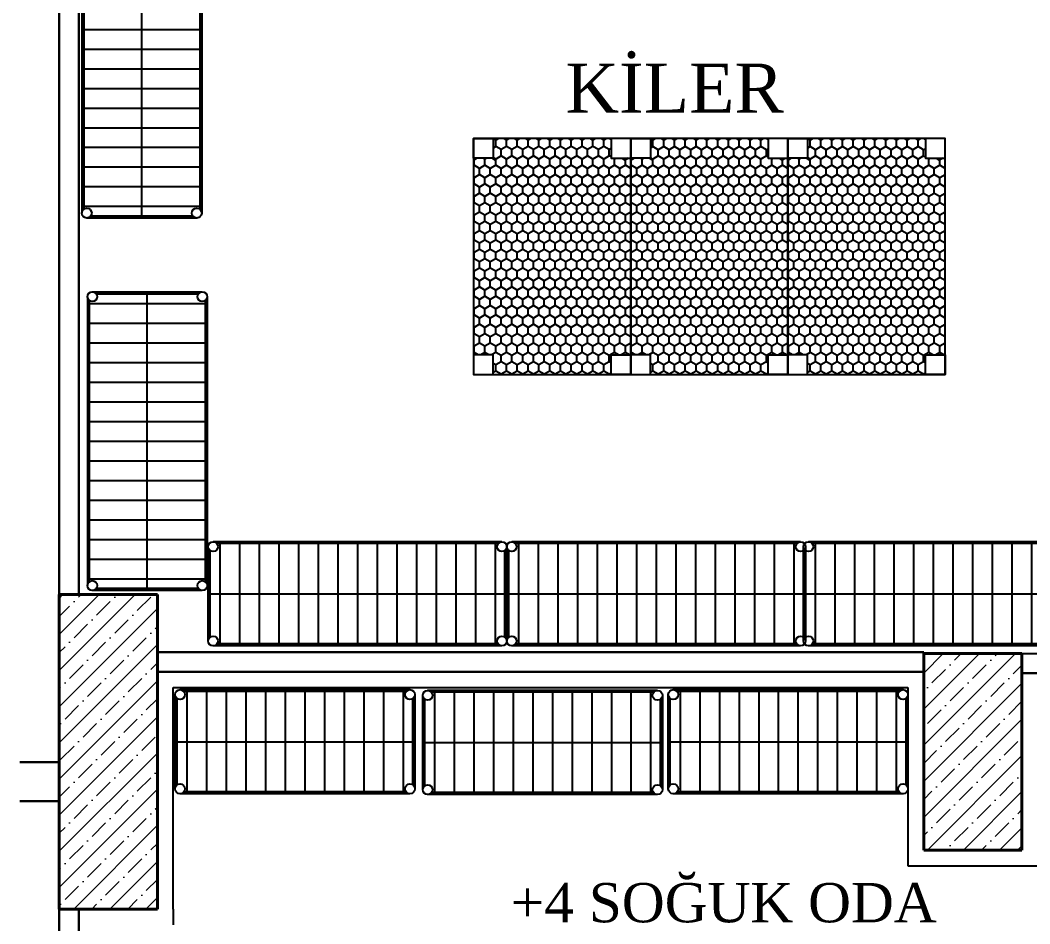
# Model space of a CAD drawing. Header units: millimetres. Extents: x 1531071 to 1560283, y -701792 to -691067.
# Drawn here: x 1537154 to 1537668, y -695790 to -695330 of the extents above; entities that cross this region are included whole.
import ezdxf

# ---------------------------------------------------------------- set-up
doc = ezdxf.new("R2010")
doc.units = ezdxf.units.MM
doc.header["$LTSCALE"] = 20
doc.header["$MEASUREMENT"] = 0
doc.layers.add('GRC-Ekipman', color=4, linetype='Continuous', lineweight=25)
doc.layers.add('Text', color=7, linetype='Continuous', lineweight=0)
doc.layers.add('Kıtc-028 Yer Izgarası', color=252, linetype='Continuous')
doc.layers.add('SOŞUK ODA PANELİ', color=4, linetype='Continuous')
doc.layers.add('Конструктив - Колонны_Ном._пера__202', color=7, linetype='Continuous', lineweight=0, true_color=0x38637a)
doc.layers.add('Конструктив - Колонны_Ном._пера__28', color=7, linetype='Continuous', lineweight=40, true_color=0xffe4e1)
doc.styles.add('Times New  Roman', font='times.ttf')
pattern_1 = [(45, (1530114.896, -703124.711), (-9.192388, 9.192388), []), (45, (1530110.3, -703120.115), (-9.192388, 9.192388), [9.75, -3.25, 0, -3.25])]

# ---------------------------------------------------------------- blocks, each defined once
blk = doc.blocks.new('istif rafı 152-53')
at = {"ltscale": 5}
for p, q in [((149.5, 0), (2.51, 0)), ((147.5, -1), (4.5, -1)), ((149.5, -53), (2.5, -53)), ((147.5, -52), (4.5, -52))]:
    blk.add_line(p, q, dxfattribs=at)
for p, q in [((0, -50.5), (0, -2.5)), ((1, -48.5), (1, -4.5)), ((151, -4.5), (151, -48.5)), ((151, -48.5), (151, -4.5)), ((152, -2.5), (152, -50.5))]:
    blk.add_line(p, q)
at = {"color": 149, "ltscale": 5}
for p, q in [((6, -1), (6, -52)), ((16, -1), (16, -52)), ((26, -1), (26, -52)), ((36, -1), (36, -52)), ((46, -1), (46, -52)), ((56, -1), (56, -52)), ((66, -1), (66, -52)), ((76, -1), (76, -52)), ((86, -1), (86, -52)), ((96, -1), (96, -52)), ((106, -1), (106, -52)), ((116, -1), (116, -52)), ((126, -1), (126, -52)), ((136, -1), (136, -52)), ((146, -1), (146, -52)), ((1, -26.5), (151, -26.5))]:
    blk.add_line(p, q, dxfattribs=at)
at = {"ltscale": 5}
for centre in [(2.5, -2.5), (149.5, -2.5), (2.5, -50.5), (149.5, -50.5)]:
    blk.add_circle(centre, 2.5, dxfattribs=at)
blk = doc.blocks.new('istif rafı 152-61')
at = {"ltscale": 5}
for p, q in [((149.5, 0), (2.51, 0)), ((147.5, -1), (4.5, -1)), ((149.5, -61), (2.5, -61)), ((147.5, -60), (4.5, -60))]:
    blk.add_line(p, q, dxfattribs=at)
for p, q in [((0, -58.5), (0, -2.5)), ((1, -56.5), (1, -4.5)), ((151, -4.5), (151, -56.5)), ((151, -56.5), (151, -4.5)), ((152, -2.5), (152, -58.5))]:
    blk.add_line(p, q)
at = {"color": 149, "ltscale": 5}
for p, q in [((6, -1), (6, -60)), ((16, -1), (16, -60)), ((26, -1), (26, -60)), ((36, -1), (36, -60)), ((46, -1), (46, -60)), ((56, -1), (56, -60)), ((66, -1), (66, -60)), ((76, -1), (76, -60)), ((86, -1), (86, -60)), ((96, -1), (96, -60)), ((106, -1), (106, -60)), ((116, -1), (116, -60)), ((126, -1), (126, -60)), ((136, -1), (136, -60)), ((146, -1), (146, -60)), ((1, -30.5), (151, -30.5))]:
    blk.add_line(p, q, dxfattribs=at)
at = {"ltscale": 5}
for centre in [(2.5, -2.5), (149.5, -2.5), (2.5, -58.5), (149.5, -58.5)]:
    blk.add_circle(centre, 2.5, dxfattribs=at)
blk = doc.blocks.new('istif rafı 122-53')
at = {"ltscale": 5}
for p, q in [((119.5, 0), (2.51, 0)), ((117.5, -1), (4.5, -1)), ((119.5, -53), (2.5, -53)), ((117.5, -52), (4.5, -52))]:
    blk.add_line(p, q, dxfattribs=at)
for p, q in [((0, -50.5), (0, -2.5)), ((1, -48.5), (1, -4.5)), ((121, -4.5), (121, -48.5)), ((121, -48.5), (121, -4.5)), ((122, -2.5), (122, -50.5))]:
    blk.add_line(p, q)
at = {"color": 149, "ltscale": 5}
for p, q in [((6, -1), (6, -52)), ((16, -1), (16, -52)), ((26, -1), (26, -52)), ((36, -1), (36, -52)), ((46, -1), (46, -52)), ((56, -1), (56, -52)), ((66, -1), (66, -52)), ((76, -1), (76, -52)), ((86, -1), (86, -52)), ((96, -1), (96, -52)), ((106, -1), (106, -52)), ((116, -1), (116, -52)), ((1, -26.5), (121, -26.5))]:
    blk.add_line(p, q, dxfattribs=at)
at = {"ltscale": 5}
for centre in [(2.5, -2.5), (119.5, -2.5), (2.5, -50.5), (119.5, -50.5)]:
    blk.add_circle(centre, 2.5, dxfattribs=at)
blk = doc.blocks.new('A$C395D4C7C')
at = {"layer": 'Kıtc-028 Yer Izgarası'}
for p, q in [((10, 79.92), (13.83, 79.92)), ((10, 77.64), (11.19, 79.71)), ((11.19, 79.71), (11.07, 79.92)), ((11.19, 79.71), (14.37, 79.71)), ((13.83, 79.92), (13.88, 80)), ((14.37, 79.71), (14.51, 79.96)), ((15.95, 76.96), (14.37, 79.71)), ((19.13, 76.96), (20.72, 79.71)), ((20.72, 79.71), (20.59, 79.94)), ((20.72, 79.71), (23.89, 79.71)), ((23.89, 79.71), (24.02, 79.93)), ((25.48, 76.96), (23.89, 79.71)), ((26.53, 79.92), (26.48, 80)), ((26.53, 79.92), (32.88, 79.92)), ((28.65, 76.96), (30.24, 79.71)), ((30.24, 79.71), (30.12, 79.92)), ((30.24, 79.71), (33.42, 79.71)), ((32.88, 79.92), (32.93, 80)), ((33.42, 79.71), (33.55, 79.94)), ((35, 76.96), (33.42, 79.71)), ((38.18, 76.96), (39.77, 79.71)), ((39.77, 79.71), (39.64, 79.93)), ((39.77, 79.71), (42.94, 79.71)), ((42.94, 79.71), (43.07, 79.92)), ((44.53, 76.96), (42.94, 79.71)), ((45.58, 79.92), (45.53, 80)), ((45.58, 79.92), (51.93, 79.92)), ((47.7, 76.96), (49.29, 79.71)), ((49.29, 79.71), (49.17, 79.92)), ((49.29, 79.71), (52.47, 79.71)), ((51.93, 79.92), (51.98, 80)), ((52.47, 79.71), (52.6, 79.93)), ((54.05, 76.96), (52.47, 79.71)), ((57.23, 76.96), (58.82, 79.71)), ((58.82, 79.71), (58.69, 79.93)), ((58.82, 79.71), (61.99, 79.71)), ((61.99, 79.71), (62.12, 79.92)), ((63.58, 76.96), (61.99, 79.71)), ((64.63, 79.92), (64.58, 80)), ((64.63, 79.92), (70.98, 79.92)), ((66.75, 76.96), (68.34, 79.71)), ((68.34, 79.71), (68.22, 79.92)), ((68.34, 79.71), (71.52, 79.71)), ((70.98, 79.92), (71.03, 80)), ((71.52, 79.71), (71.65, 79.93)), ((73.1, 76.96), (71.52, 79.71)), ((76.28, 76.96), (77.87, 79.71)), ((77.87, 79.71), (77.74, 79.92)), ((77.87, 79.71), (81.04, 79.71)), ((81.04, 79.71), (81.16, 79.92)), ((82.63, 76.96), (81.04, 79.71)), ((83.68, 79.92), (83.63, 80)), ((83.68, 79.92), (90.03, 79.92)), ((85.8, 76.96), (87.39, 79.71)), ((87.39, 79.71), (87.27, 79.92)), ((87.39, 79.71), (90.57, 79.71)), ((90.03, 79.92), (90.08, 80)), ((90.57, 79.71), (90.69, 79.93)), ((92.15, 76.96), (90.57, 79.71)), ((95.33, 76.96), (96.92, 79.71)), ((96.92, 79.71), (96.79, 79.92)), ((96.92, 79.71), (100.09, 79.71)), ((100.09, 79.71), (100.21, 79.92)), ((101.68, 76.96), (100.09, 79.71)), ((102.73, 79.92), (102.68, 80)), ((102.73, 79.92), (109.08, 79.92)), ((104.85, 76.96), (106.44, 79.71)), ((106.44, 79.71), (106.32, 79.92)), ((106.44, 79.71), (109.2, 79.71)), ((109.08, 79.92), (109.13, 80)), ((110, 78.32), (109.08, 79.92)), ((11.19, 74.21), (10, 76.27)), ((10, 72.14), (11.19, 74.21)), ((11.19, 74.21), (14.37, 74.21)), ((14.37, 74.21), (15.95, 76.96)), ((15.95, 71.46), (14.37, 74.21)), ((15.95, 76.96), (19.13, 76.96)), ((20.72, 74.21), (19.13, 76.96)), ((19.13, 71.46), (20.72, 74.21)), ((20.72, 74.21), (23.89, 74.21)), ((23.89, 74.21), (25.48, 76.96)), ((25.48, 71.46), (23.89, 74.21)), ((25.48, 76.96), (28.65, 76.96)), ((30.24, 74.21), (28.65, 76.96)), ((28.65, 71.46), (30.24, 74.21)), ((30.24, 74.21), (33.42, 74.21)), ((33.42, 74.21), (35, 76.96)), ((35, 71.46), (33.42, 74.21)), ((35, 76.96), (38.18, 76.96)), ((39.77, 74.21), (38.18, 76.96)), ((38.18, 71.46), (39.77, 74.21)), ((39.77, 74.21), (42.94, 74.21)), ((42.94, 74.21), (44.53, 76.96)), ((44.53, 71.46), (42.94, 74.21)), ((44.53, 76.96), (47.7, 76.96)), ((49.29, 74.21), (47.7, 76.96)), ((47.7, 71.46), (49.29, 74.21)), ((49.29, 74.21), (52.47, 74.21)), ((52.47, 74.21), (54.05, 76.96)), ((54.05, 71.46), (52.47, 74.21)), ((54.05, 76.96), (57.23, 76.96)), ((58.82, 74.21), (57.23, 76.96)), ((57.23, 71.46), (58.82, 74.21)), ((58.82, 74.21), (61.99, 74.21)), ((61.99, 74.21), (63.58, 76.96)), ((63.58, 71.46), (61.99, 74.21)), ((63.58, 76.96), (66.75, 76.96)), ((68.34, 74.21), (66.75, 76.96)), ((66.75, 71.46), (68.34, 74.21)), ((68.34, 74.21), (71.52, 74.21)), ((71.52, 74.21), (73.1, 76.96)), ((73.1, 71.46), (71.52, 74.21)), ((73.1, 76.96), (76.28, 76.96)), ((77.87, 74.21), (76.28, 76.96)), ((76.28, 71.46), (77.87, 74.21)), ((77.87, 74.21), (81.04, 74.21)), ((81.04, 74.21), (82.63, 76.96)), ((82.63, 71.46), (81.04, 74.21)), ((82.63, 76.96), (85.8, 76.96)), ((87.39, 74.21), (85.8, 76.96)), ((85.8, 71.46), (87.39, 74.21)), ((87.39, 74.21), (90.57, 74.21)), ((90.57, 74.21), (92.15, 76.96)), ((92.15, 71.46), (90.57, 74.21)), ((92.15, 76.96), (95.33, 76.96)), ((96.92, 74.21), (95.33, 76.96)), ((95.33, 71.46), (96.92, 74.21)), ((96.92, 74.21), (100.09, 74.21)), ((100.09, 74.21), (101.68, 76.96)), ((101.68, 71.46), (100.09, 74.21)), ((101.68, 76.96), (104.85, 76.96)), ((106.44, 74.21), (104.85, 76.96)), ((104.85, 71.46), (106.44, 74.21)), ((106.44, 74.21), (109.62, 74.21)), ((109.62, 74.21), (110, 74.87)), ((110, 73.55), (109.62, 74.21)), ((0.08, 65.96), (1.67, 68.71)), ((1.67, 68.71), (0.92, 70)), ((1.67, 68.71), (4.84, 68.71)), ((4.84, 68.71), (5.59, 70)), ((6.43, 65.96), (4.84, 68.71)), ((9.6, 65.96), (11.19, 68.71)), ((11.19, 68.71), (10, 70.78)), ((11.19, 68.71), (14.37, 68.71)), ((14.37, 68.71), (15.95, 71.46)), ((15.95, 65.96), (14.37, 68.71)), ((15.95, 71.46), (19.13, 71.46)), ((20.72, 68.71), (19.13, 71.46)), ((19.13, 65.96), (20.72, 68.71)), ((20.72, 68.71), (23.89, 68.71)), ((23.89, 68.71), (25.48, 71.46)), ((25.48, 65.96), (23.89, 68.71)), ((25.48, 71.46), (28.65, 71.46)), ((30.24, 68.71), (28.65, 71.46)), ((28.65, 65.96), (30.24, 68.71)), ((30.24, 68.71), (33.42, 68.71)), ((33.42, 68.71), (35, 71.46)), ((35, 65.96), (33.42, 68.71)), ((35, 71.46), (38.18, 71.46)), ((39.77, 68.71), (38.18, 71.46)), ((38.18, 65.96), (39.77, 68.71)), ((39.77, 68.71), (42.94, 68.71)), ((42.94, 68.71), (44.53, 71.46)), ((44.53, 65.96), (42.94, 68.71)), ((44.53, 71.46), (47.7, 71.46)), ((49.29, 68.71), (47.7, 71.46)), ((47.7, 65.96), (49.29, 68.71)), ((49.29, 68.71), (52.47, 68.71)), ((52.47, 68.71), (54.05, 71.46)), ((54.05, 65.96), (52.47, 68.71)), ((54.05, 71.46), (57.23, 71.46)), ((58.82, 68.71), (57.23, 71.46)), ((57.23, 65.96), (58.82, 68.71)), ((58.82, 68.71), (61.99, 68.71)), ((61.99, 68.71), (63.58, 71.46)), ((63.58, 65.96), (61.99, 68.71)), ((63.58, 71.46), (66.75, 71.46)), ((68.34, 68.71), (66.75, 71.46)), ((66.75, 65.96), (68.34, 68.71)), ((68.34, 68.71), (71.52, 68.71)), ((71.52, 68.71), (73.1, 71.46)), ((73.1, 65.96), (71.52, 68.71)), ((73.1, 71.46), (76.28, 71.46)), ((77.87, 68.71), (76.28, 71.46)), ((76.28, 65.96), (77.87, 68.71)), ((77.87, 68.71), (81.04, 68.71)), ((81.04, 68.71), (82.63, 71.46)), ((82.63, 65.96), (81.04, 68.71)), ((82.63, 71.46), (85.8, 71.46)), ((87.39, 68.71), (85.8, 71.46)), ((85.8, 65.96), (87.39, 68.71)), ((87.39, 68.71), (90.57, 68.71)), ((90.57, 68.71), (92.15, 71.46)), ((92.15, 65.96), (90.57, 68.71)), ((92.15, 71.46), (95.33, 71.46)), ((96.92, 68.71), (95.33, 71.46)), ((95.33, 65.96), (96.92, 68.71)), ((96.92, 68.71), (100.09, 68.71)), ((100.09, 68.71), (101.68, 71.46)), ((101.68, 65.96), (100.09, 68.71)), ((101.68, 71.46), (104.85, 71.46)), ((106.44, 68.71), (104.85, 71.46)), ((104.85, 65.96), (106.44, 68.71)), ((106.44, 68.71), (109.62, 68.71)), ((109.08, 68.92), (110, 70.51)), ((109.62, 68.71), (110.36, 70)), ((111.2, 65.96), (109.62, 68.71)), ((114.38, 65.96), (115.97, 68.71)), ((115.97, 68.71), (115.22, 70)), ((115.97, 68.71), (119.14, 68.71)), ((119.14, 68.71), (119.89, 70)), ((120, 67.22), (119.14, 68.71)), ((0, 65.96), (0.08, 65.96)), ((1.67, 63.21), (0.08, 65.96)), ((0.08, 60.46), (1.67, 63.21)), ((1.67, 63.21), (4.84, 63.21)), ((4.84, 63.21), (6.43, 65.96)), ((6.43, 60.46), (4.84, 63.21)), ((6.43, 65.96), (9.6, 65.96)), ((11.19, 63.21), (9.6, 65.96)), ((9.6, 60.46), (11.19, 63.21)), ((11.19, 63.21), (14.37, 63.21)), ((14.37, 63.21), (15.95, 65.96)), ((15.95, 60.46), (14.37, 63.21)), ((15.95, 65.96), (19.13, 65.96)), ((20.72, 63.21), (19.13, 65.96)), ((19.13, 60.46), (20.72, 63.21)), ((20.72, 63.21), (23.89, 63.21)), ((23.89, 63.21), (25.48, 65.96)), ((25.48, 60.46), (23.89, 63.21)), ((25.48, 65.96), (28.65, 65.96)), ((30.24, 63.21), (28.65, 65.96)), ((28.65, 60.46), (30.24, 63.21)), ((30.24, 63.21), (33.42, 63.21)), ((33.42, 63.21), (35, 65.96)), ((35, 60.46), (33.42, 63.21)), ((35, 65.96), (38.18, 65.96)), ((39.77, 63.21), (38.18, 65.96)), ((38.18, 60.46), (39.77, 63.21)), ((39.77, 63.21), (42.94, 63.21)), ((42.94, 63.21), (44.53, 65.96)), ((44.53, 60.46), (42.94, 63.21)), ((44.53, 65.96), (47.7, 65.96)), ((49.29, 63.21), (47.7, 65.96)), ((47.7, 60.46), (49.29, 63.21)), ((49.29, 63.21), (52.47, 63.21)), ((52.47, 63.21), (54.05, 65.96)), ((54.05, 60.46), (52.47, 63.21)), ((54.05, 65.96), (57.23, 65.96)), ((58.82, 63.21), (57.23, 65.96)), ((57.23, 60.46), (58.82, 63.21)), ((58.82, 63.21), (61.99, 63.21)), ((61.99, 63.21), (63.58, 65.96)), ((63.58, 60.46), (61.99, 63.21)), ((63.58, 65.96), (66.75, 65.96)), ((68.34, 63.21), (66.75, 65.96)), ((66.75, 60.46), (68.34, 63.21)), ((68.34, 63.21), (71.52, 63.21)), ((71.52, 63.21), (73.1, 65.96)), ((73.1, 60.46), (71.52, 63.21)), ((73.1, 65.96), (76.28, 65.96)), ((77.87, 63.21), (76.28, 65.96)), ((76.28, 60.46), (77.87, 63.21)), ((77.87, 63.21), (81.04, 63.21)), ((81.04, 63.21), (82.63, 65.96)), ((82.63, 60.46), (81.04, 63.21)), ((82.63, 65.96), (85.8, 65.96)), ((87.39, 63.21), (85.8, 65.96)), ((85.8, 60.46), (87.39, 63.21)), ((87.39, 63.21), (90.57, 63.21)), ((90.57, 63.21), (92.15, 65.96)), ((92.15, 60.46), (90.57, 63.21)), ((92.15, 65.96), (95.33, 65.96)), ((96.92, 63.21), (95.33, 65.96)), ((95.33, 60.46), (96.92, 63.21)), ((96.92, 63.21), (100.09, 63.21)), ((100.09, 63.21), (101.68, 65.96)), ((101.68, 60.46), (100.09, 63.21)), ((101.68, 65.96), (104.85, 65.96)), ((106.44, 63.21), (104.85, 65.96)), ((104.85, 60.46), (106.44, 63.21)), ((106.44, 63.21), (109.62, 63.21)), ((109.62, 63.21), (111.2, 65.96)), ((111.2, 60.46), (109.62, 63.21)), ((111.2, 65.96), (114.38, 65.96)), ((115.97, 63.21), (114.38, 65.96)), ((114.38, 60.46), (115.97, 63.21)), ((115.97, 63.21), (119.14, 63.21)), ((119.14, 63.21), (120, 64.7)), ((120, 61.73), (119.14, 63.21)), ((0, 60.46), (0.08, 60.46)), ((1.67, 57.71), (0.08, 60.46)), ((0.08, 54.96), (1.67, 57.71)), ((1.67, 57.71), (4.84, 57.71)), ((4.84, 57.71), (6.43, 60.46)), ((6.43, 54.96), (4.84, 57.71)), ((6.43, 60.46), (9.6, 60.46)), ((11.19, 57.71), (9.6, 60.46)), ((9.6, 54.96), (11.19, 57.71)), ((11.19, 57.71), (14.37, 57.71)), ((14.37, 57.71), (15.95, 60.46)), ((15.95, 54.96), (14.37, 57.71)), ((15.95, 60.46), (19.13, 60.46)), ((20.72, 57.71), (19.13, 60.46)), ((19.13, 54.96), (20.72, 57.71)), ((20.72, 57.71), (23.89, 57.71)), ((23.89, 57.71), (25.48, 60.46)), ((25.48, 54.96), (23.89, 57.71)), ((25.48, 60.46), (28.65, 60.46)), ((30.24, 57.71), (28.65, 60.46)), ((28.65, 54.96), (30.24, 57.71)), ((30.24, 57.71), (33.42, 57.71)), ((33.42, 57.71), (35, 60.46)), ((35, 54.96), (33.42, 57.71)), ((35, 60.46), (38.18, 60.46)), ((39.77, 57.71), (38.18, 60.46)), ((38.18, 54.96), (39.77, 57.71)), ((39.77, 57.71), (42.94, 57.71)), ((42.94, 57.71), (44.53, 60.46)), ((44.53, 54.96), (42.94, 57.71)), ((44.53, 60.46), (47.7, 60.46)), ((49.29, 57.71), (47.7, 60.46)), ((47.7, 54.96), (49.29, 57.71)), ((49.29, 57.71), (52.47, 57.71)), ((52.47, 57.71), (54.05, 60.46)), ((54.05, 54.96), (52.47, 57.71)), ((54.05, 60.46), (57.23, 60.46)), ((58.82, 57.71), (57.23, 60.46)), ((57.23, 54.96), (58.82, 57.71)), ((58.82, 57.71), (61.99, 57.71)), ((61.99, 57.71), (63.58, 60.46)), ((63.58, 54.96), (61.99, 57.71)), ((63.58, 60.46), (66.75, 60.46)), ((68.34, 57.71), (66.75, 60.46)), ((66.75, 54.96), (68.34, 57.71)), ((68.34, 57.71), (71.52, 57.71)), ((71.52, 57.71), (73.1, 60.46)), ((73.1, 54.96), (71.52, 57.71)), ((73.1, 60.46), (76.28, 60.46)), ((77.87, 57.71), (76.28, 60.46)), ((76.28, 54.96), (77.87, 57.71)), ((77.87, 57.71), (81.04, 57.71)), ((81.04, 57.71), (82.63, 60.46)), ((82.63, 54.96), (81.04, 57.71)), ((82.63, 60.46), (85.8, 60.46)), ((87.39, 57.71), (85.8, 60.46)), ((85.8, 54.96), (87.39, 57.71)), ((87.39, 57.71), (90.57, 57.71)), ((90.57, 57.71), (92.15, 60.46)), ((92.15, 54.96), (90.57, 57.71)), ((92.15, 60.46), (95.33, 60.46)), ((96.92, 57.71), (95.33, 60.46)), ((95.33, 54.96), (96.92, 57.71)), ((96.92, 57.71), (100.09, 57.71)), ((100.09, 57.71), (101.68, 60.46)), ((101.68, 54.96), (100.09, 57.71)), ((101.68, 60.46), (104.85, 60.46)), ((106.44, 57.71), (104.85, 60.46)), ((104.85, 54.96), (106.44, 57.71)), ((106.44, 57.71), (109.62, 57.71)), ((109.62, 57.71), (111.2, 60.46)), ((111.2, 54.96), (109.62, 57.71)), ((111.2, 60.46), (114.38, 60.46)), ((115.97, 57.71), (114.38, 60.46)), ((114.38, 54.96), (115.97, 57.71)), ((115.97, 57.71), (119.14, 57.71)), ((119.14, 57.71), (120, 59.2)), ((120, 56.23), (119.14, 57.71)), ((0, 54.96), (0.08, 54.96)), ((1.67, 52.21), (0.08, 54.96)), ((0.08, 49.46), (1.67, 52.21)), ((1.67, 52.21), (4.84, 52.21)), ((4.84, 52.21), (6.43, 54.96)), ((6.43, 49.46), (4.84, 52.21)), ((6.43, 54.96), (9.6, 54.96)), ((11.19, 52.21), (9.6, 54.96)), ((9.6, 49.46), (11.19, 52.21)), ((11.19, 52.21), (14.37, 52.21)), ((14.37, 52.21), (15.95, 54.96)), ((15.95, 49.46), (14.37, 52.21)), ((15.95, 54.96), (19.13, 54.96)), ((20.72, 52.21), (19.13, 54.96)), ((19.13, 49.46), (20.72, 52.21)), ((20.72, 52.21), (23.89, 52.21)), ((23.89, 52.21), (25.48, 54.96)), ((25.48, 49.46), (23.89, 52.21)), ((25.48, 54.96), (28.65, 54.96)), ((30.24, 52.21), (28.65, 54.96)), ((28.65, 49.46), (30.24, 52.21)), ((30.24, 52.21), (33.42, 52.21)), ((33.42, 52.21), (35, 54.96)), ((35, 49.46), (33.42, 52.21)), ((35, 54.96), (38.18, 54.96)), ((39.77, 52.21), (38.18, 54.96)), ((38.18, 49.46), (39.77, 52.21)), ((39.77, 52.21), (42.94, 52.21)), ((42.94, 52.21), (44.53, 54.96)), ((44.53, 49.46), (42.94, 52.21)), ((44.53, 54.96), (47.7, 54.96)), ((49.29, 52.21), (47.7, 54.96)), ((47.7, 49.46), (49.29, 52.21)), ((49.29, 52.21), (52.47, 52.21)), ((52.47, 52.21), (54.05, 54.96)), ((54.05, 49.46), (52.47, 52.21)), ((54.05, 54.96), (57.23, 54.96)), ((58.82, 52.21), (57.23, 54.96)), ((57.23, 49.46), (58.82, 52.21)), ((58.82, 52.21), (61.99, 52.21)), ((61.99, 52.21), (63.58, 54.96)), ((63.58, 49.46), (61.99, 52.21)), ((63.58, 54.96), (66.75, 54.96)), ((68.34, 52.21), (66.75, 54.96)), ((66.75, 49.46), (68.34, 52.21)), ((68.34, 52.21), (71.52, 52.21)), ((71.52, 52.21), (73.1, 54.96)), ((73.1, 49.46), (71.52, 52.21)), ((73.1, 54.96), (76.28, 54.96)), ((77.87, 52.21), (76.28, 54.96)), ((76.28, 49.46), (77.87, 52.21)), ((77.87, 52.21), (81.04, 52.21)), ((81.04, 52.21), (82.63, 54.96)), ((82.63, 49.46), (81.04, 52.21)), ((82.63, 54.96), (85.8, 54.96)), ((87.39, 52.21), (85.8, 54.96)), ((85.8, 49.46), (87.39, 52.21)), ((87.39, 52.21), (90.57, 52.21)), ((90.57, 52.21), (92.15, 54.96)), ((92.15, 49.46), (90.57, 52.21)), ((92.15, 54.96), (95.33, 54.96)), ((96.92, 52.21), (95.33, 54.96)), ((95.33, 49.46), (96.92, 52.21)), ((96.92, 52.21), (100.09, 52.21)), ((100.09, 52.21), (101.68, 54.96)), ((101.68, 49.46), (100.09, 52.21)), ((101.68, 54.96), (104.85, 54.96)), ((106.44, 52.21), (104.85, 54.96)), ((104.85, 49.46), (106.44, 52.21)), ((106.44, 52.21), (109.62, 52.21)), ((109.62, 52.21), (111.2, 54.96)), ((111.2, 49.46), (109.62, 52.21)), ((111.2, 54.96), (114.38, 54.96)), ((115.97, 52.21), (114.38, 54.96)), ((114.38, 49.46), (115.97, 52.21)), ((115.97, 52.21), (119.14, 52.21)), ((119.14, 52.21), (120, 53.7)), ((120, 50.73), (119.14, 52.21)), ((0, 49.46), (0.08, 49.46)), ((1.67, 46.71), (0.08, 49.46)), ((0.08, 43.96), (1.67, 46.71)), ((1.67, 46.71), (4.84, 46.71)), ((4.84, 46.71), (6.43, 49.46)), ((6.43, 43.96), (4.84, 46.71)), ((6.43, 49.46), (9.6, 49.46)), ((11.19, 46.71), (9.6, 49.46)), ((9.6, 43.96), (11.19, 46.71)), ((11.19, 46.71), (14.37, 46.71)), ((14.37, 46.71), (15.95, 49.46)), ((15.95, 43.96), (14.37, 46.71)), ((15.95, 49.46), (19.13, 49.46)), ((20.72, 46.71), (19.13, 49.46)), ((19.13, 43.96), (20.72, 46.71)), ((20.72, 46.71), (23.89, 46.71)), ((23.89, 46.71), (25.48, 49.46)), ((25.48, 43.96), (23.89, 46.71)), ((25.48, 49.46), (28.65, 49.46)), ((30.24, 46.71), (28.65, 49.46)), ((28.65, 43.96), (30.24, 46.71)), ((30.24, 46.71), (33.42, 46.71)), ((33.42, 46.71), (35, 49.46)), ((35, 43.96), (33.42, 46.71)), ((35, 49.46), (38.18, 49.46)), ((39.77, 46.71), (38.18, 49.46)), ((38.18, 43.96), (39.77, 46.71)), ((39.77, 46.71), (42.94, 46.71)), ((42.94, 46.71), (44.53, 49.46)), ((44.53, 43.96), (42.94, 46.71)), ((44.53, 49.46), (47.7, 49.46)), ((49.29, 46.71), (47.7, 49.46)), ((47.7, 43.96), (49.29, 46.71)), ((49.29, 46.71), (52.47, 46.71)), ((52.47, 46.71), (54.05, 49.46)), ((54.05, 43.96), (52.47, 46.71)), ((54.05, 49.46), (57.23, 49.46)), ((58.82, 46.71), (57.23, 49.46)), ((57.23, 43.96), (58.82, 46.71)), ((58.82, 46.71), (61.99, 46.71)), ((61.99, 46.71), (63.58, 49.46)), ((63.58, 43.96), (61.99, 46.71)), ((63.58, 49.46), (66.75, 49.46)), ((68.34, 46.71), (66.75, 49.46)), ((66.75, 43.96), (68.34, 46.71)), ((68.34, 46.71), (71.52, 46.71)), ((71.52, 46.71), (73.1, 49.46)), ((73.1, 43.96), (71.52, 46.71)), ((73.1, 49.46), (76.28, 49.46)), ((77.87, 46.71), (76.28, 49.46)), ((76.28, 43.96), (77.87, 46.71)), ((77.87, 46.71), (81.04, 46.71)), ((81.04, 46.71), (82.63, 49.46)), ((82.63, 43.96), (81.04, 46.71)), ((82.63, 49.46), (85.8, 49.46)), ((87.39, 46.71), (85.8, 49.46)), ((85.8, 43.96), (87.39, 46.71)), ((87.39, 46.71), (90.57, 46.71)), ((90.57, 46.71), (92.15, 49.46)), ((92.15, 43.96), (90.57, 46.71)), ((92.15, 49.46), (95.33, 49.46)), ((96.92, 46.71), (95.33, 49.46)), ((95.33, 43.96), (96.92, 46.71)), ((96.92, 46.71), (100.09, 46.71)), ((100.09, 46.71), (101.68, 49.46)), ((101.68, 43.96), (100.09, 46.71)), ((101.68, 49.46), (104.85, 49.46)), ((106.44, 46.71), (104.85, 49.46)), ((104.85, 43.96), (106.44, 46.71)), ((106.44, 46.71), (109.62, 46.71)), ((109.62, 46.71), (111.2, 49.46)), ((111.2, 43.96), (109.62, 46.71)), ((111.2, 49.46), (114.38, 49.46)), ((115.97, 46.71), (114.38, 49.46)), ((114.38, 43.96), (115.97, 46.71)), ((115.97, 46.71), (119.14, 46.71)), ((119.14, 46.71), (120, 48.2)), ((120, 45.23), (119.14, 46.71)), ((0, 43.96), (0.08, 43.96)), ((1.67, 41.21), (0.08, 43.96)), ((0.08, 38.46), (1.67, 41.21)), ((1.67, 41.21), (4.84, 41.21)), ((4.84, 41.21), (6.43, 43.96)), ((6.43, 38.46), (4.84, 41.21)), ((6.43, 43.96), (9.6, 43.96)), ((11.19, 41.21), (9.6, 43.96)), ((9.6, 38.46), (11.19, 41.21)), ((11.19, 41.21), (14.37, 41.21)), ((14.37, 41.21), (15.95, 43.96)), ((15.95, 38.46), (14.37, 41.21)), ((15.95, 43.96), (19.13, 43.96)), ((20.72, 41.21), (19.13, 43.96)), ((19.13, 38.46), (20.72, 41.21)), ((20.72, 41.21), (23.89, 41.21)), ((23.89, 41.21), (25.48, 43.96)), ((25.48, 38.46), (23.89, 41.21)), ((25.48, 43.96), (28.65, 43.96)), ((30.24, 41.21), (28.65, 43.96)), ((28.65, 38.46), (30.24, 41.21)), ((30.24, 41.21), (33.42, 41.21)), ((33.42, 41.21), (35, 43.96)), ((35, 38.46), (33.42, 41.21)), ((35, 43.96), (38.18, 43.96)), ((39.77, 41.21), (38.18, 43.96)), ((38.18, 38.46), (39.77, 41.21)), ((39.77, 41.21), (42.94, 41.21)), ((42.94, 41.21), (44.53, 43.96)), ((44.53, 38.46), (42.94, 41.21)), ((44.53, 43.96), (47.7, 43.96)), ((49.29, 41.21), (47.7, 43.96)), ((47.7, 38.46), (49.29, 41.21)), ((49.29, 41.21), (52.47, 41.21)), ((52.47, 41.21), (54.05, 43.96)), ((54.05, 38.46), (52.47, 41.21)), ((54.05, 43.96), (57.23, 43.96)), ((58.82, 41.21), (57.23, 43.96)), ((57.23, 38.46), (58.82, 41.21)), ((58.82, 41.21), (61.99, 41.21)), ((61.99, 41.21), (63.58, 43.96)), ((63.58, 38.46), (61.99, 41.21)), ((63.58, 43.96), (66.75, 43.96)), ((68.34, 41.21), (66.75, 43.96)), ((66.75, 38.46), (68.34, 41.21)), ((68.34, 41.21), (71.52, 41.21)), ((71.52, 41.21), (73.1, 43.96)), ((73.1, 38.46), (71.52, 41.21)), ((73.1, 43.96), (76.28, 43.96)), ((77.87, 41.21), (76.28, 43.96)), ((76.28, 38.46), (77.87, 41.21)), ((77.87, 41.21), (81.04, 41.21)), ((81.04, 41.21), (82.63, 43.96)), ((82.63, 38.46), (81.04, 41.21)), ((82.63, 43.96), (85.8, 43.96)), ((87.39, 41.21), (85.8, 43.96)), ((85.8, 38.46), (87.39, 41.21)), ((87.39, 41.21), (90.57, 41.21)), ((90.57, 41.21), (92.15, 43.96)), ((92.15, 38.46), (90.57, 41.21)), ((92.15, 43.96), (95.33, 43.96)), ((96.92, 41.21), (95.33, 43.96)), ((95.33, 38.46), (96.92, 41.21)), ((96.92, 41.21), (100.09, 41.21)), ((100.09, 41.21), (101.68, 43.96)), ((101.68, 38.46), (100.09, 41.21)), ((101.68, 43.96), (104.85, 43.96)), ((106.44, 41.21), (104.85, 43.96)), ((104.85, 38.46), (106.44, 41.21)), ((106.44, 41.21), (109.62, 41.21)), ((109.62, 41.21), (111.2, 43.96)), ((111.2, 38.46), (109.62, 41.21)), ((111.2, 43.96), (114.38, 43.96)), ((115.97, 41.21), (114.38, 43.96)), ((114.38, 38.46), (115.97, 41.21)), ((115.97, 41.21), (119.14, 41.21)), ((119.14, 41.21), (120, 42.7)), ((120, 39.73), (119.14, 41.21)), ((0, 38.46), (0.08, 38.46)), ((1.67, 35.71), (0.08, 38.46)), ((4.84, 35.71), (6.43, 38.46)), ((6.43, 38.46), (9.6, 38.46)), ((11.19, 35.71), (9.6, 38.46)), ((14.37, 35.71), (15.95, 38.46)), ((15.95, 38.46), (19.13, 38.46)), ((20.72, 35.71), (19.13, 38.46)), ((23.89, 35.71), (25.48, 38.46)), ((25.48, 38.46), (28.65, 38.46)), ((30.24, 35.71), (28.65, 38.46)), ((33.42, 35.71), (35, 38.46)), ((35, 38.46), (38.18, 38.46)), ((39.77, 35.71), (38.18, 38.46)), ((42.94, 35.71), (44.53, 38.46)), ((44.53, 38.46), (47.7, 38.46)), ((49.29, 35.71), (47.7, 38.46)), ((52.47, 35.71), (54.05, 38.46)), ((54.05, 38.46), (57.23, 38.46)), ((58.82, 35.71), (57.23, 38.46)), ((61.99, 35.71), (63.58, 38.46)), ((63.58, 38.46), (66.75, 38.46)), ((68.34, 35.71), (66.75, 38.46)), ((71.52, 35.71), (73.1, 38.46)), ((73.1, 38.46), (76.28, 38.46)), ((77.87, 35.71), (76.28, 38.46)), ((81.04, 35.71), (82.63, 38.46)), ((82.63, 38.46), (85.8, 38.46)), ((87.39, 35.71), (85.8, 38.46)), ((90.57, 35.71), (92.15, 38.46)), ((92.15, 38.46), (95.33, 38.46)), ((96.92, 35.71), (95.33, 38.46)), ((100.09, 35.71), (101.68, 38.46)), ((101.68, 38.46), (104.85, 38.46)), ((106.44, 35.71), (104.85, 38.46)), ((109.62, 35.71), (111.2, 38.46)), ((111.2, 38.46), (114.38, 38.46)), ((115.97, 35.71), (114.38, 38.46)), ((119.14, 35.71), (120, 37.2)), ((0, 32.96), (0.08, 32.96)), ((0.08, 32.96), (1.67, 35.71)), ((1.67, 30.22), (0.08, 32.96)), ((1.67, 35.71), (4.84, 35.71)), ((6.43, 32.96), (4.84, 35.71)), ((4.84, 30.22), (6.43, 32.96)), ((6.43, 32.96), (9.6, 32.96)), ((9.6, 32.96), (11.19, 35.71)), ((11.19, 30.22), (9.6, 32.96)), ((11.19, 35.71), (14.37, 35.71)), ((15.95, 32.96), (14.37, 35.71)), ((14.37, 30.22), (15.95, 32.96)), ((15.95, 32.96), (19.13, 32.96)), ((19.13, 32.96), (20.72, 35.71)), ((20.72, 30.22), (19.13, 32.96)), ((20.72, 35.71), (23.89, 35.71)), ((25.48, 32.96), (23.89, 35.71)), ((23.89, 30.22), (25.48, 32.96)), ((25.48, 32.96), (28.65, 32.96)), ((28.65, 32.96), (30.24, 35.71)), ((30.24, 30.22), (28.65, 32.96)), ((30.24, 35.71), (33.42, 35.71)), ((35, 32.96), (33.42, 35.71)), ((33.42, 30.22), (35, 32.96)), ((35, 32.96), (38.18, 32.96)), ((38.18, 32.96), (39.77, 35.71)), ((39.77, 30.22), (38.18, 32.96)), ((39.77, 35.71), (42.94, 35.71)), ((44.53, 32.96), (42.94, 35.71)), ((42.94, 30.22), (44.53, 32.96)), ((44.53, 32.96), (47.7, 32.96)), ((47.7, 32.96), (49.29, 35.71)), ((49.29, 30.22), (47.7, 32.96)), ((49.29, 35.71), (52.47, 35.71)), ((54.05, 32.96), (52.47, 35.71)), ((52.47, 30.22), (54.05, 32.96)), ((54.05, 32.96), (57.23, 32.96)), ((57.23, 32.96), (58.82, 35.71)), ((58.82, 30.22), (57.23, 32.96)), ((58.82, 35.71), (61.99, 35.71)), ((63.58, 32.96), (61.99, 35.71)), ((61.99, 30.22), (63.58, 32.96)), ((63.58, 32.96), (66.75, 32.96)), ((66.75, 32.96), (68.34, 35.71)), ((68.34, 30.22), (66.75, 32.96)), ((68.34, 35.71), (71.52, 35.71)), ((73.1, 32.96), (71.52, 35.71)), ((71.52, 30.22), (73.1, 32.96)), ((73.1, 32.96), (76.28, 32.96)), ((76.28, 32.96), (77.87, 35.71)), ((77.87, 30.22), (76.28, 32.96)), ((77.87, 35.71), (81.04, 35.71)), ((82.63, 32.96), (81.04, 35.71)), ((81.04, 30.22), (82.63, 32.96)), ((82.63, 32.96), (85.8, 32.96)), ((85.8, 32.96), (87.39, 35.71)), ((87.39, 30.22), (85.8, 32.96)), ((87.39, 35.71), (90.57, 35.71)), ((92.15, 32.96), (90.57, 35.71)), ((90.57, 30.22), (92.15, 32.96)), ((92.15, 32.96), (95.33, 32.96)), ((95.33, 32.96), (96.92, 35.71)), ((96.92, 30.22), (95.33, 32.96)), ((96.92, 35.71), (100.09, 35.71)), ((101.68, 32.96), (100.09, 35.71)), ((100.09, 30.22), (101.68, 32.96)), ((101.68, 32.96), (104.85, 32.96)), ((104.85, 32.96), (106.44, 35.71)), ((106.44, 30.22), (104.85, 32.96)), ((106.44, 35.71), (109.62, 35.71)), ((111.2, 32.96), (109.62, 35.71)), ((109.62, 30.22), (111.2, 32.96)), ((111.2, 32.96), (114.38, 32.96)), ((114.38, 32.96), (115.97, 35.71)), ((115.97, 30.22), (114.38, 32.96)), ((115.97, 35.71), (119.14, 35.71)), ((120, 34.23), (119.14, 35.71)), ((119.14, 30.22), (120, 31.7)), ((0, 27.47), (0.08, 27.47)), ((0.08, 27.47), (1.67, 30.22)), ((1.67, 24.72), (0.08, 27.47)), ((1.67, 30.22), (4.84, 30.22)), ((6.43, 27.47), (4.84, 30.22)), ((4.84, 24.72), (6.43, 27.47)), ((6.43, 27.47), (9.6, 27.47)), ((9.6, 27.47), (11.19, 30.22)), ((11.19, 24.72), (9.6, 27.47)), ((11.19, 30.22), (14.37, 30.22)), ((15.95, 27.47), (14.37, 30.22)), ((14.37, 24.72), (15.95, 27.47)), ((15.95, 27.47), (19.13, 27.47)), ((19.13, 27.47), (20.72, 30.22)), ((20.72, 24.72), (19.13, 27.47)), ((20.72, 30.22), (23.89, 30.22)), ((25.48, 27.47), (23.89, 30.22)), ((23.89, 24.72), (25.48, 27.47)), ((25.48, 27.47), (28.65, 27.47)), ((28.65, 27.47), (30.24, 30.22)), ((30.24, 24.72), (28.65, 27.47)), ((30.24, 30.22), (33.42, 30.22)), ((35, 27.47), (33.42, 30.22)), ((33.42, 24.72), (35, 27.47)), ((35, 27.47), (38.18, 27.47)), ((38.18, 27.47), (39.77, 30.22)), ((39.77, 24.72), (38.18, 27.47)), ((39.77, 30.22), (42.94, 30.22)), ((44.53, 27.47), (42.94, 30.22)), ((42.94, 24.72), (44.53, 27.47)), ((44.53, 27.47), (47.7, 27.47)), ((47.7, 27.47), (49.29, 30.22)), ((49.29, 24.72), (47.7, 27.47)), ((49.29, 30.22), (52.47, 30.22)), ((54.05, 27.47), (52.47, 30.22)), ((52.47, 24.72), (54.05, 27.47)), ((54.05, 27.47), (57.23, 27.47)), ((57.23, 27.47), (58.82, 30.22)), ((58.82, 24.72), (57.23, 27.47)), ((58.82, 30.22), (61.99, 30.22)), ((63.58, 27.47), (61.99, 30.22)), ((61.99, 24.72), (63.58, 27.47)), ((63.58, 27.47), (66.75, 27.47)), ((66.75, 27.47), (68.34, 30.22)), ((68.34, 24.72), (66.75, 27.47)), ((68.34, 30.22), (71.52, 30.22)), ((73.1, 27.47), (71.52, 30.22)), ((71.52, 24.72), (73.1, 27.47)), ((73.1, 27.47), (76.28, 27.47)), ((76.28, 27.47), (77.87, 30.22)), ((77.87, 24.72), (76.28, 27.47)), ((77.87, 30.22), (81.04, 30.22)), ((82.63, 27.47), (81.04, 30.22)), ((81.04, 24.72), (82.63, 27.47)), ((82.63, 27.47), (85.8, 27.47)), ((85.8, 27.47), (87.39, 30.22)), ((87.39, 24.72), (85.8, 27.47)), ((87.39, 30.22), (90.57, 30.22)), ((92.15, 27.47), (90.57, 30.22)), ((90.57, 24.72), (92.15, 27.47)), ((92.15, 27.47), (95.33, 27.47)), ((95.33, 27.47), (96.92, 30.22)), ((96.92, 24.72), (95.33, 27.47)), ((96.92, 30.22), (100.09, 30.22)), ((101.68, 27.47), (100.09, 30.22)), ((100.09, 24.72), (101.68, 27.47)), ((101.68, 27.47), (104.85, 27.47)), ((104.85, 27.47), (106.44, 30.22)), ((106.44, 24.72), (104.85, 27.47)), ((106.44, 30.22), (109.62, 30.22)), ((111.2, 27.47), (109.62, 30.22)), ((109.62, 24.72), (111.2, 27.47)), ((111.2, 27.47), (114.38, 27.47)), ((114.38, 27.47), (115.97, 30.22)), ((115.97, 24.72), (114.38, 27.47)), ((115.97, 30.22), (119.14, 30.22)), ((120, 28.73), (119.14, 30.22)), ((119.14, 24.72), (120, 26.2)), ((0, 21.97), (0.08, 21.97)), ((0.08, 21.97), (1.67, 24.72)), ((1.67, 19.22), (0.08, 21.97)), ((1.67, 24.72), (4.84, 24.72)), ((6.43, 21.97), (4.84, 24.72)), ((4.84, 19.22), (6.43, 21.97)), ((6.43, 21.97), (9.6, 21.97)), ((9.6, 21.97), (11.19, 24.72)), ((11.19, 19.22), (9.6, 21.97)), ((11.19, 24.72), (14.37, 24.72)), ((15.95, 21.97), (14.37, 24.72)), ((14.37, 19.22), (15.95, 21.97)), ((15.95, 21.97), (19.13, 21.97)), ((19.13, 21.97), (20.72, 24.72)), ((20.72, 19.22), (19.13, 21.97)), ((20.72, 24.72), (23.89, 24.72)), ((25.48, 21.97), (23.89, 24.72)), ((23.89, 19.22), (25.48, 21.97)), ((25.48, 21.97), (28.65, 21.97)), ((28.65, 21.97), (30.24, 24.72)), ((30.24, 19.22), (28.65, 21.97)), ((30.24, 24.72), (33.42, 24.72)), ((35, 21.97), (33.42, 24.72)), ((33.42, 19.22), (35, 21.97)), ((35, 21.97), (38.18, 21.97)), ((38.18, 21.97), (39.77, 24.72)), ((39.77, 19.22), (38.18, 21.97)), ((39.77, 24.72), (42.94, 24.72)), ((44.53, 21.97), (42.94, 24.72)), ((42.94, 19.22), (44.53, 21.97)), ((44.53, 21.97), (47.7, 21.97)), ((47.7, 21.97), (49.29, 24.72)), ((49.29, 19.22), (47.7, 21.97)), ((49.29, 24.72), (52.47, 24.72)), ((54.05, 21.97), (52.47, 24.72)), ((52.47, 19.22), (54.05, 21.97)), ((54.05, 21.97), (57.23, 21.97)), ((57.23, 21.97), (58.82, 24.72)), ((58.82, 19.22), (57.23, 21.97)), ((58.82, 24.72), (61.99, 24.72)), ((63.58, 21.97), (61.99, 24.72)), ((61.99, 19.22), (63.58, 21.97)), ((63.58, 21.97), (66.75, 21.97)), ((66.75, 21.97), (68.34, 24.72)), ((68.34, 19.22), (66.75, 21.97)), ((68.34, 24.72), (71.52, 24.72)), ((73.1, 21.97), (71.52, 24.72)), ((71.52, 19.22), (73.1, 21.97)), ((73.1, 21.97), (76.28, 21.97)), ((76.28, 21.97), (77.87, 24.72)), ((77.87, 19.22), (76.28, 21.97)), ((77.87, 24.72), (81.04, 24.72)), ((82.63, 21.97), (81.04, 24.72)), ((81.04, 19.22), (82.63, 21.97)), ((82.63, 21.97), (85.8, 21.97)), ((85.8, 21.97), (87.39, 24.72)), ((87.39, 19.22), (85.8, 21.97)), ((87.39, 24.72), (90.57, 24.72)), ((92.15, 21.97), (90.57, 24.72)), ((90.57, 19.22), (92.15, 21.97)), ((92.15, 21.97), (95.33, 21.97)), ((95.33, 21.97), (96.92, 24.72)), ((96.92, 19.22), (95.33, 21.97)), ((96.92, 24.72), (100.09, 24.72)), ((101.68, 21.97), (100.09, 24.72)), ((100.09, 19.22), (101.68, 21.97)), ((101.68, 21.97), (104.85, 21.97)), ((104.85, 21.97), (106.44, 24.72)), ((106.44, 19.22), (104.85, 21.97)), ((106.44, 24.72), (109.62, 24.72)), ((111.2, 21.97), (109.62, 24.72)), ((109.62, 19.22), (111.2, 21.97)), ((111.2, 21.97), (114.38, 21.97)), ((114.38, 21.97), (115.97, 24.72)), ((115.97, 19.22), (114.38, 21.97)), ((115.97, 24.72), (119.14, 24.72)), ((120, 23.23), (119.14, 24.72)), ((119.14, 19.22), (120, 20.7)), ((0, 16.47), (0.08, 16.47)), ((0.08, 16.47), (1.67, 19.22)), ((1.67, 13.72), (0.08, 16.47)), ((1.67, 19.22), (4.84, 19.22)), ((6.43, 16.47), (4.84, 19.22)), ((4.84, 13.72), (6.43, 16.47)), ((6.43, 16.47), (9.6, 16.47)), ((9.6, 16.47), (11.19, 19.22)), ((11.19, 13.72), (9.6, 16.47)), ((11.19, 19.22), (14.37, 19.22)), ((15.95, 16.47), (14.37, 19.22)), ((14.37, 13.72), (15.95, 16.47)), ((15.95, 16.47), (19.13, 16.47)), ((19.13, 16.47), (20.72, 19.22)), ((20.72, 13.72), (19.13, 16.47)), ((20.72, 19.22), (23.89, 19.22)), ((25.48, 16.47), (23.89, 19.22)), ((23.89, 13.72), (25.48, 16.47)), ((25.48, 16.47), (28.65, 16.47)), ((28.65, 16.47), (30.24, 19.22)), ((30.24, 13.72), (28.65, 16.47)), ((30.24, 19.22), (33.42, 19.22)), ((35, 16.47), (33.42, 19.22)), ((33.42, 13.72), (35, 16.47)), ((35, 16.47), (38.18, 16.47)), ((38.18, 16.47), (39.77, 19.22)), ((39.77, 13.72), (38.18, 16.47)), ((39.77, 19.22), (42.94, 19.22)), ((44.53, 16.47), (42.94, 19.22)), ((42.94, 13.72), (44.53, 16.47)), ((44.53, 16.47), (47.7, 16.47)), ((47.7, 16.47), (49.29, 19.22)), ((49.29, 13.72), (47.7, 16.47)), ((49.29, 19.22), (52.47, 19.22)), ((54.05, 16.47), (52.47, 19.22)), ((52.47, 13.72), (54.05, 16.47)), ((54.05, 16.47), (57.23, 16.47)), ((57.23, 16.47), (58.82, 19.22)), ((58.82, 13.72), (57.23, 16.47)), ((58.82, 19.22), (61.99, 19.22)), ((63.58, 16.47), (61.99, 19.22)), ((61.99, 13.72), (63.58, 16.47)), ((63.58, 16.47), (66.75, 16.47)), ((66.75, 16.47), (68.34, 19.22)), ((68.34, 13.72), (66.75, 16.47)), ((68.34, 19.22), (71.52, 19.22)), ((73.1, 16.47), (71.52, 19.22)), ((71.52, 13.72), (73.1, 16.47)), ((73.1, 16.47), (76.28, 16.47)), ((76.28, 16.47), (77.87, 19.22)), ((77.87, 13.72), (76.28, 16.47)), ((77.87, 19.22), (81.04, 19.22)), ((82.63, 16.47), (81.04, 19.22)), ((81.04, 13.72), (82.63, 16.47)), ((82.63, 16.47), (85.8, 16.47)), ((85.8, 16.47), (87.39, 19.22)), ((87.39, 13.72), (85.8, 16.47)), ((87.39, 19.22), (90.57, 19.22)), ((92.15, 16.47), (90.57, 19.22)), ((90.57, 13.72), (92.15, 16.47)), ((92.15, 16.47), (95.33, 16.47)), ((95.33, 16.47), (96.92, 19.22)), ((96.92, 13.72), (95.33, 16.47)), ((96.92, 19.22), (100.09, 19.22)), ((101.68, 16.47), (100.09, 19.22)), ((100.09, 13.72), (101.68, 16.47)), ((101.68, 16.47), (104.85, 16.47)), ((104.85, 16.47), (106.44, 19.22)), ((106.44, 13.72), (104.85, 16.47)), ((106.44, 19.22), (109.62, 19.22)), ((111.2, 16.47), (109.62, 19.22)), ((109.62, 13.72), (111.2, 16.47)), ((111.2, 16.47), (114.38, 16.47)), ((114.38, 16.47), (115.97, 19.22)), ((115.97, 13.72), (114.38, 16.47)), ((115.97, 19.22), (119.14, 19.22)), ((120, 17.73), (119.14, 19.22)), ((0, 10.97), (0.08, 10.97)), ((0.08, 10.97), (1.67, 13.72)), ((0.64, 10), (0.08, 10.97)), ((1.67, 13.72), (4.84, 13.72)), ((6.43, 10.97), (4.84, 13.72)), ((5.87, 10), (6.43, 10.97)), ((6.43, 10.97), (9.6, 10.97)), ((9.6, 10.97), (11.19, 13.72)), ((11.19, 8.22), (9.6, 10.97)), ((11.19, 13.72), (14.37, 13.72)), ((15.95, 10.97), (14.37, 13.72)), ((14.37, 8.22), (15.95, 10.97)), ((15.95, 10.97), (19.13, 10.97)), ((19.13, 10.97), (20.72, 13.72)), ((20.72, 8.22), (19.13, 10.97)), ((20.72, 13.72), (23.89, 13.72)), ((25.48, 10.97), (23.89, 13.72)), ((23.89, 8.22), (25.48, 10.97)), ((25.48, 10.97), (28.65, 10.97)), ((28.65, 10.97), (30.24, 13.72)), ((30.24, 8.22), (28.65, 10.97)), ((30.24, 13.72), (33.42, 13.72)), ((35, 10.97), (33.42, 13.72)), ((33.42, 8.22), (35, 10.97)), ((35, 10.97), (38.18, 10.97)), ((38.18, 10.97), (39.77, 13.72)), ((39.77, 8.22), (38.18, 10.97)), ((39.77, 13.72), (42.94, 13.72)), ((44.53, 10.97), (42.94, 13.72)), ((42.94, 8.22), (44.53, 10.97)), ((44.53, 10.97), (47.7, 10.97)), ((47.7, 10.97), (49.29, 13.72)), ((49.29, 8.22), (47.7, 10.97)), ((49.29, 13.72), (52.47, 13.72)), ((54.05, 10.97), (52.47, 13.72)), ((52.47, 8.22), (54.05, 10.97)), ((54.05, 10.97), (57.23, 10.97)), ((57.23, 10.97), (58.82, 13.72)), ((58.82, 8.22), (57.23, 10.97)), ((58.82, 13.72), (61.99, 13.72)), ((63.58, 10.97), (61.99, 13.72)), ((61.99, 8.22), (63.58, 10.97)), ((63.58, 10.97), (66.75, 10.97)), ((66.75, 10.97), (68.34, 13.72)), ((68.34, 8.22), (66.75, 10.97)), ((68.34, 13.72), (71.52, 13.72)), ((73.1, 10.97), (71.52, 13.72)), ((71.52, 8.22), (73.1, 10.97)), ((73.1, 10.97), (76.28, 10.97)), ((76.28, 10.97), (77.87, 13.72)), ((77.87, 8.22), (76.28, 10.97)), ((77.87, 13.72), (81.04, 13.72)), ((82.63, 10.97), (81.04, 13.72)), ((81.04, 8.22), (82.63, 10.97)), ((82.63, 10.97), (85.8, 10.97)), ((85.8, 10.97), (87.39, 13.72)), ((87.39, 8.22), (85.8, 10.97)), ((87.39, 13.72), (90.57, 13.72)), ((92.15, 10.97), (90.57, 13.72)), ((90.57, 8.22), (92.15, 10.97)), ((92.15, 10.97), (95.33, 10.97)), ((95.33, 10.97), (96.92, 13.72)), ((96.92, 8.22), (95.33, 10.97)), ((96.92, 13.72), (100.09, 13.72)), ((101.68, 10.97), (100.09, 13.72)), ((100.09, 8.22), (101.68, 10.97)), ((101.68, 10.97), (104.85, 10.97)), ((104.85, 10.97), (106.44, 13.72)), ((106.44, 8.22), (104.85, 10.97)), ((106.44, 13.72), (109.62, 13.72)), ((111.2, 10.97), (109.62, 13.72)), ((110.65, 10), (111.2, 10.97)), ((111.2, 10.97), (114.38, 10.97)), ((114.38, 10.97), (115.97, 13.72)), ((114.94, 10), (114.38, 10.97)), ((115.97, 13.72), (119.14, 13.72)), ((119.14, 13.72), (120, 15.2)), ((120, 12.23), (119.14, 13.72)), ((119.51, 10), (120, 10.85)), ((10, 6.15), (11.19, 8.22)), ((11.19, 8.22), (14.37, 8.22)), ((15.95, 5.47), (14.37, 8.22)), ((14.37, 2.72), (15.95, 5.47)), ((15.95, 5.47), (19.13, 5.47)), ((19.13, 5.47), (20.72, 8.22)), ((20.72, 2.72), (19.13, 5.47)), ((20.72, 8.22), (23.89, 8.22)), ((25.48, 5.47), (23.89, 8.22)), ((23.89, 2.72), (25.48, 5.47)), ((25.48, 5.47), (28.65, 5.47)), ((28.65, 5.47), (30.24, 8.22)), ((30.24, 2.72), (28.65, 5.47)), ((30.24, 8.22), (33.42, 8.22)), ((35, 5.47), (33.42, 8.22)), ((33.42, 2.72), (35, 5.47)), ((35, 5.47), (38.18, 5.47)), ((38.18, 5.47), (39.77, 8.22)), ((39.77, 2.72), (38.18, 5.47)), ((39.77, 8.22), (42.94, 8.22)), ((44.53, 5.47), (42.94, 8.22)), ((42.94, 2.72), (44.53, 5.47)), ((44.53, 5.47), (47.7, 5.47)), ((47.7, 5.47), (49.29, 8.22)), ((49.29, 2.72), (47.7, 5.47)), ((49.29, 8.22), (52.47, 8.22)), ((54.05, 5.47), (52.47, 8.22)), ((52.47, 2.72), (54.05, 5.47)), ((54.05, 5.47), (57.23, 5.47)), ((57.23, 5.47), (58.82, 8.22)), ((58.82, 2.72), (57.23, 5.47)), ((58.82, 8.22), (61.99, 8.22)), ((63.58, 5.47), (61.99, 8.22)), ((61.99, 2.72), (63.58, 5.47)), ((63.58, 5.47), (66.75, 5.47)), ((66.75, 5.47), (68.34, 8.22)), ((68.34, 2.72), (66.75, 5.47)), ((68.34, 8.22), (71.52, 8.22)), ((73.1, 5.47), (71.52, 8.22)), ((71.52, 2.72), (73.1, 5.47)), ((73.1, 5.47), (76.28, 5.47)), ((76.28, 5.47), (77.87, 8.22)), ((77.87, 2.72), (76.28, 5.47)), ((77.87, 8.22), (81.04, 8.22)), ((82.63, 5.47), (81.04, 8.22)), ((81.04, 2.72), (82.63, 5.47)), ((82.63, 5.47), (85.8, 5.47)), ((85.8, 5.47), (87.39, 8.22)), ((87.39, 2.72), (85.8, 5.47)), ((87.39, 8.22), (90.57, 8.22)), ((92.15, 5.47), (90.57, 8.22)), ((90.57, 2.72), (92.15, 5.47)), ((92.15, 5.47), (95.33, 5.47)), ((95.33, 5.47), (96.92, 8.22)), ((96.92, 2.72), (95.33, 5.47)), ((96.92, 8.22), (100.09, 8.22)), ((101.68, 5.47), (100.09, 8.22)), ((100.09, 2.72), (101.68, 5.47)), ((101.68, 5.47), (104.85, 5.47)), ((104.85, 5.47), (106.44, 8.22)), ((106.44, 2.72), (104.85, 5.47)), ((106.44, 8.22), (109.62, 8.22)), ((109.62, 8.22), (110, 8.88)), ((110, 7.56), (109.62, 8.22)), ((11.19, 2.72), (10, 4.78)), ((10, 0.65), (11.19, 2.72)), ((11.19, 2.72), (14.37, 2.72)), ((15.94, 0), (14.37, 2.72)), ((19.15, 0), (20.72, 2.72)), ((20.72, 2.72), (23.89, 2.72)), ((25.46, 0), (23.89, 2.72)), ((28.67, 0), (30.24, 2.72)), ((30.24, 2.72), (33.42, 2.72)), ((34.99, 0), (33.42, 2.72)), ((38.2, 0), (39.77, 2.72)), ((39.77, 2.72), (42.94, 2.72)), ((44.51, 0), (42.94, 2.72)), ((47.72, 0), (49.29, 2.72)), ((49.29, 2.72), (52.47, 2.72)), ((54.04, 0), (52.47, 2.72)), ((57.25, 0), (58.82, 2.72)), ((58.82, 2.72), (61.99, 2.72)), ((63.56, 0), (61.99, 2.72)), ((66.77, 0), (68.34, 2.72)), ((68.34, 2.72), (71.52, 2.72)), ((73.09, 0), (71.52, 2.72)), ((76.3, 0), (77.87, 2.72)), ((77.87, 2.72), (81.04, 2.72)), ((82.61, 0), (81.04, 2.72)), ((85.82, 0), (87.39, 2.72)), ((87.39, 2.72), (90.57, 2.72)), ((92.14, 0), (90.57, 2.72)), ((95.35, 0), (96.92, 2.72)), ((96.92, 2.72), (100.09, 2.72)), ((101.66, 0), (100.09, 2.72)), ((104.87, 0), (106.44, 2.72)), ((106.44, 2.72), (109.2, 2.72)), ((109.08, 2.93), (110, 4.52)), ((110, 1.33), (109.08, 2.93))]:
    blk.add_line(p, q, dxfattribs=at)
for points in [[(0, 0), (120, 0), (120, 80), (0, 80)], [(0, 70), (10, 70), (10, 80), (0, 80)], [(120, 70), (110, 70), (110, 80), (120, 80)], [(0, 10), (10, 10), (10, 0), (0, 0)], [(120, 10), (110, 10), (110, 0), (120, 0)]]:
    blk.add_lwpolyline(points, close=True, dxfattribs=at)

msp = doc.modelspace()

# ---------------------------------------------------------------- hatches: boundary and pattern name
at = {"layer": 'Конструктив - Колонны_Ном._пера__202', "linetype": 'Continuous'}
h = msp.add_hatch(dxfattribs=at)
h.set_pattern_fill('ЖЕЛЕЗОБЕТОН__ГОСТ_', color=1, scale=0.1, style=0, pattern_type=2)
h.set_pattern_definition(pattern_1)
h.paths.add_polyline_path([(1537173.99, -695782.46), (1537223.99, -695782.46), (1537223.99, -695622.46), (1537173.99, -695622.46)])
h = msp.add_hatch(dxfattribs=at)
h.set_pattern_fill('ЖЕЛЕЗОБЕТОН__ГОСТ_', color=1, scale=0.1, style=0, pattern_type=2)
h.set_pattern_definition(pattern_1)
h.paths.add_polyline_path([(1537613.99, -695752.46), (1537663.99, -695752.46), (1537663.99, -695652.46), (1537613.99, -695652.46)])

# ---------------------------------------------------------------- linework, layer by layer
at = {"color": 0, "lineweight": 30, "ltscale": 0.5}
for points in [[(1537173.99, -695622.46), (1537173.99, -695272.46), (1537183.99, -695272.46), (1537183.99, -695622.46)], [(1537183.99, -695782.46), (1537183.99, -695977.51), (1537173.99, -695977.51), (1537173.99, -695782.46)]]:
    msp.add_lwpolyline(points, close=True, dxfattribs=at)
for points in [[(1537613.99, -695651.81), (1537223.99, -695651.81), (1537223.99, -695661.81), (1537613.99, -695661.81)], [(1537891.12, -695662.38), (1537663.99, -695662.42), (1537663.99, -695652.46), (1537891.12, -695652.54)], [(1537153.99, -695707.66), (1537173.99, -695707.66)], [(1537153.99, -695727.66), (1537173.99, -695727.66)]]:
    msp.add_lwpolyline(points, dxfattribs=at)
at = {"layer": 'SOŞUK ODA PANELİ', "color": 0, "lineweight": -3, "ltscale": 0.5}
for p, q in [((1537223.99, -695661.81), (1537613.99, -695661.81)), ((1537223.99, -695782.46), (1537223.99, -695661.81)), ((1537613.99, -695661.81), (1537613.99, -695752.46)), ((1537663.99, -695752.46), (1537663.99, -695662.42)), ((1537663.99, -695662.42), (1537853.94, -695662.42)), ((1537605.99, -695669.81), (1537605.99, -695724.81)), ((1537613.99, -695752.46), (1537663.99, -695752.46)), ((1537183.99, -695782.46), (1537223.99, -695782.46)), ((1537183.99, -695782.46), (1537183.99, -695977.51))]:
    msp.add_line(p, q, dxfattribs=at)
at = {"layer": 'SOŞUK ODA PANELİ', "color": 4, "lineweight": -3, "ltscale": 0.5}
for p, q in [((1537231.99, -695669.81), (1537605.99, -695669.81)), ((1537231.99, -695782.46), (1537231.99, -695669.81)), ((1537605.99, -695669.81), (1537605.99, -695760.46)), ((1537605.99, -695760.46), (1537671.99, -695760.46)), ((1537231.99, -695782.46), (1537231.99, -695790.46))]:
    msp.add_line(p, q, dxfattribs=at)
at = {"layer": 'Конструктив - Колонны_Ном._пера__28', "color": 0, "linetype": 'Continuous'}
for p, q in [((1537223.99, -695622.46), (1537173.99, -695622.46)), ((1537173.99, -695622.46), (1537173.99, -695782.46)), ((1537223.99, -695782.46), (1537223.99, -695622.46)), ((1537663.99, -695652.46), (1537613.99, -695652.46)), ((1537613.99, -695652.46), (1537613.99, -695752.46)), ((1537663.99, -695752.46), (1537663.99, -695652.46)), ((1537613.99, -695752.46), (1537663.99, -695752.46)), ((1537173.99, -695782.46), (1537223.99, -695782.46))]:
    msp.add_line(p, q, dxfattribs=at)

# ---------------------------------------------------------------- block references
at = {"layer": 'GRC-Ekipman', "rotation": 90}
for p in [(1537185.52, -695430.8), (1537188.32, -695620.34)]:
    msp.add_blockref('istif rafı 152-61', p, dxfattribs=at)
at = {"layer": 'GRC-Ekipman'}
for name, p in [('istif rafı 152-53', (1537249.82, -695595.52)), ('istif rafı 152-53', (1537401.82, -695595.52)), ('istif rafı 152-53', (1537552.82, -695595.52)), ('istif rafı 122-53', (1537232.99, -695670.81)), ('istif rafı 122-53', (1537359.01, -695671.18)), ('istif rafı 122-53', (1537483.99, -695670.81))]:
    msp.add_blockref(name, p, dxfattribs=at)
at = {"layer": 'Kıtc-028 Yer Izgarası', "rotation": 90}
for p in [(1537464.86, -695510.37), (1537544.86, -695510.38), (1537624.86, -695510.38)]:
    msp.add_blockref('A$C395D4C7C', p, dxfattribs=at)

# ---------------------------------------------------------------- texts
at = {"layer": 'Text', "color": 0, "lineweight": 13, "width": 1333.0577, "attachment_point": 5, "style": 'Times New  Roman'}
for s, insert, char_height in [('KİLER', (1537487.24, -695364.68), 25), ('+4 SOĞUK ODA', (1537512.23, -695779.37), 20)]:
    msp.add_mtext(s, dxfattribs=dict(at, insert=insert, char_height=char_height))

doc.saveas('drawing.dxf')
